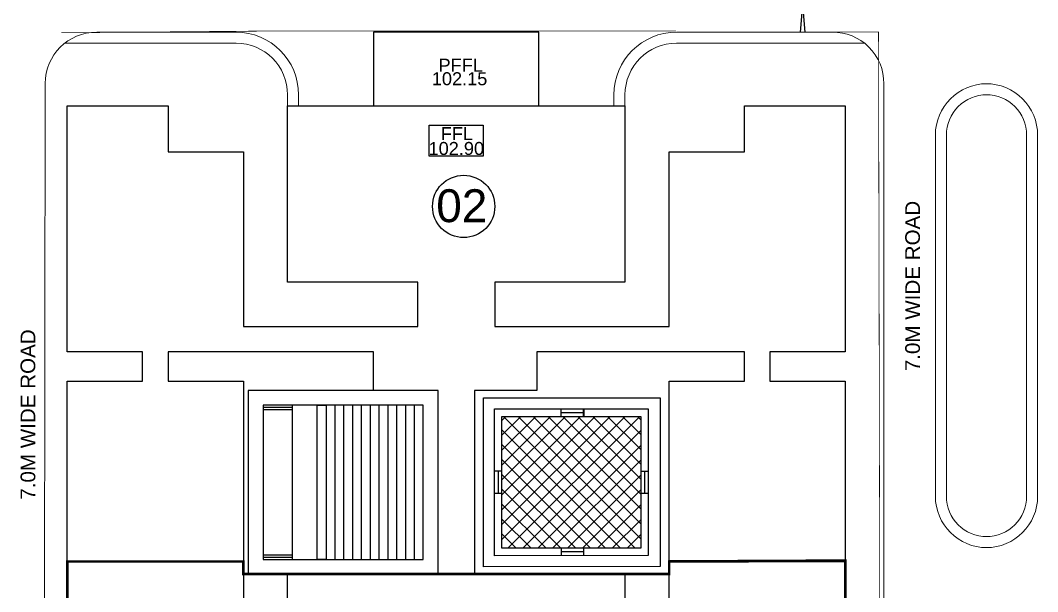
# Model space of a CAD drawing. Extents: x 7897917 to 8423973, y -6487334 to -6173396.
# Drawn here: x 8097881 to 8106323, y -6352604 to -6347865 of the extents above; entities that cross this region are included whole.
import ezdxf
from ezdxf.enums import TextEntityAlignment as Align

# ---------------------------------------------------------------- set-up
doc = ezdxf.new("R2010")
doc.units = 0
doc.header["$LTSCALE"] = 600
doc.header["$MEASUREMENT"] = 0
doc.linetypes.add('CONTINUA', pattern=[0])
doc.linetypes.add('DASHED', pattern=[0.75, 0.5, -0.25])
doc.layers.add('TITLE', color=7, linetype='CONTINUOUS')
doc.styles.add('AR', font='arial.ttf')
doc.styles.add('ari', font='arial.ttf')
doc.styles.add('ARIAL', font='arial.ttf')

# ---------------------------------------------------------------- blocks, each defined once
blk = doc.blocks.new('A$C67844AE1')
at = {"layer": 'TITLE'}
h = blk.add_hatch(dxfattribs=at)
h.set_pattern_fill('ANSI37', color=8, scale=27.20233441389352, style=0)
h.set_pattern_definition([(44.99999999999999, (-503890.6787343817, -13450.00090407394), (-61.07098253193433, 61.07098253193431), []), (135, (-503890.6787343817, -13450.00090407394), (-61.07098253193435, -61.07098253193428), [])])
h.paths.add_polyline_path([(-15472.23594659101, -10837.71299449168), (-16611.10865209345, -10838.97379622608), (-16611.10865209345, -9756.02169380337), (-15472.23594659101, -9756.021705737337)])
edge = h.paths.add_edge_path(flags=17)
edge.add_line((-15939.46927955188, -9698.594543417916), (-15939.46927955188, -9752.999212267809))
at = {"layer": 'TITLE', "color": 8, "lineweight": 0}
for p, q in [((-18793.94452262484, -6602.986377031542, 6.041746194570441), (-19937.65156053193, -6602.985730784945, 6.041746194570441)), ((-16307.34827119205, -6602.98747478798, 6.041746194570441), (-17664.44446873851, -6602.98747478798, 6.041746194570441)), ((-17664.44446873851, -6602.98747478798, 6.041746194570441), (-17664.44446873851, -7208.676617036574, 6.041746194570441)), ((-17664.44446873851, -6602.98747478798, 6.041746194570441), (-17664.44446873851, -7208.676617036574, 6.041746194570441)), ((-16307.34827119205, -7208.67696490325, 6.041746194570441), (-16307.34827119205, -6602.98747478798, 6.041746194570441)), ((-16307.34827119205, -7208.67696490325, 6.041746194570441), (-16307.34827119205, -6602.98747478798, 6.041746194570441)), ((-13899.57769291941, -6602.990682202391, 6.041746194570441), (-15177.847534745, -6602.989980165847, 6.041746194570441)), ((-20199.40916657262, -6693.66003099177, 6.041746194570441), (-18793.9445737442, -6693.660825077444, 6.041746194570441)), ((-20199.40916657262, -6693.66003099177, 6.041746194570441), (-18793.9445737442, -6693.660825077444, 6.041746194570441)), ((-15177.84758563899, -6693.664428211749, 6.041746194570441), (-13634.75198574923, -6693.66511392314, 6.041746194570441)), ((-15177.84758563899, -6693.664428211749, 6.041746194570441), (-13634.75198574923, -6693.66511392314, 6.041746194570441)), ((-20360.79814219195, -7025.176385394298, 6.041746194570441), (-20366.76053935569, -12297.79269489553, 6.041746194570441)), ((-13476.43225411139, -12298.28309453186, 6.041746194570441), (-13476.43087942433, -7026.138106419705, 6.041746194570441)), ((-18370.79744047578, -7208.676617036574, 6.041746194570441), (-18370.79738856852, -7116.808488390408, 6.041746194570441)), ((-18370.79744047578, -7208.676617036574, 6.041746194570441), (-18370.79738856852, -7116.808488390408, 6.041746194570441)), ((-18280.12299242988, -7208.676617036574, 6.041746194570441), (-18280.12294052355, -7116.808539791033, 6.041746194570441)), ((-15691.6697488511, -7208.676617036574, 6.041746194570441), (-15691.66969705559, -7116.811562099494, 6.041746194570441)), ((-15691.6697488511, -7208.676617036574, 6.041746194570441), (-15691.66969705559, -7116.811562099494, 6.041746194570441)), ((-15691.66969705559, -7116.811623913236, 6.041746194570441), (-15691.6697488511, -7208.67696490325, 6.041746194570441)), ((-15600.99554434977, -7208.676617036574, 6.041746194570441), (-15600.99524900969, -7116.811613329686, 6.041746194570441)), ((-15600.99554434977, -7208.676617036574, 6.041746194570441), (-15600.99524889607, -7116.811613329686, 6.041746194570441)), ((-17664.44446873851, -7208.676617036574, 6.041746194570441), (-18280.12299242988, -7208.676617036574, 6.041746194570441)), ((-15691.6697488511, -7208.67696490325, 6.041746194570441), (-16307.34827119205, -7208.67696490325, 6.041746194570441)), ((-13053.28401301056, -10410.41345450655, 6.041746194570441), (-13053.28401301056, -7449.285406948067, 6.041746194570441))]:
    blk.add_line(p, q, dxfattribs=at)
at = {"layer": 'TITLE', "color": 8}
for p, q in [((-18330.274251814, -9683.484590687789, -6.041746194573061), (-18572.07277993765, -9683.484590687789, -6.041746194573061)), ((-18330.274251814, -9701.619480284862, -6.041746194573061), (-18572.07277993765, -9701.619480284862, -6.041746194573061)), ((-15939.46927955188, -9698.594543422572), (-15939.46927955188, -9752.999212217517)), ((-18572.07276597526, -10893.38088910934), (-18330.27423785161, -10893.38088910934)), ((-18572.07276597526, -10911.51577870641), (-18330.27423785161, -10911.51577870641))]:
    blk.add_line(p, q, dxfattribs=at)
at = {"layer": 'TITLE', "color": 8, "linetype": 'CONTINUA', "ltscale": 1.5, "elevation": 11.46681048690865}
for points in [[(-14161.62078699842, -6602.98768691998), (-14125.35076864809, -6179.840936929919)], [(-14161.62054795586, -6179.840916435234), (-14125.35100780148, -6602.98770741187)]]:
    blk.add_lwpolyline(points, dxfattribs=at)
at = {"layer": 'TITLE', "color": 8, "const_width": 6.04496320308745}
for points in [[(-15181.97974170651, -6594.237815349363), (-18382.84186006431, -6592.710434505716), (-20226.68252077885, -6608.409808433615)], [(-14124.70692762081, -6602.469993089326), (-13519.92966185603, -6602.915239756927), (-13508.78755421005, -11679.18025568407)]]:
    blk.add_lwpolyline(points, dxfattribs=at)
at = {"layer": 'TITLE', "color": 8}
for points in [[(-16307.34827119205, -7208.67505707033), (-16307.34827119205, -6602.98747478798), (-17664.44446873851, -6602.98747478798), (-17664.44446873851, -7208.67505707033)], [(-18127.18542343285, -10929.65066830348), (-18127.18543739524, -9665.349701032974), (-18054.64587888867, -9665.349701032974), (-18054.64586504083, -10929.65066830348), (-18127.18542343285, -10929.65066830348)], [(-17982.10630653519, -10929.65066830348), (-17909.56674814317, -10929.65066830348), (-17909.5667619938, -9665.349701032974), (-17982.10632049758, -9665.349701032974), (-17982.10630653519, -10929.65066830348)], [(-17764.48763124738, -10929.65066830348), (-17764.48764520977, -9665.349701032974), (-17837.02720360085, -9665.349701032974), (-17837.0271896394, -10929.65066830348), (-17764.48763124738, -10929.65066751651)], [(-17691.94807285536, -10929.65066830348), (-17619.40851434972, -10929.65066830348), (-17619.40852831211, -9665.349701032974), (-17691.94808670413, -9665.349701032974), (-17691.94807285536, -10929.65066830348)], [(-17546.86895595863, -10929.65066830348), (-17474.32939745393, -10929.65066830348), (-17474.32941141631, -9665.349701032974), (-17546.86896980833, -9665.349701032974), (-17546.86895595863, -10929.65066830348)], [(-17401.78983906191, -10929.65066830348), (-17329.25028067082, -10929.65066830348), (-17329.25029451866, -9665.349701032974), (-17401.7898530243, -9665.349701032974), (-17401.78983906191, -10929.65066830348)], [(-16123.84065717924, -9756.021693807095), (-16123.84065717924, -9695.572061775252)], [(-15942.49176108558, -9725.796877791174), (-16123.84065717924, -9725.796877791174)], [(-15942.49176108558, -9756.021693807095), (-15942.49176108558, -9695.572061775252)], [(-16611.10865209345, -10206.82329700049), (-16671.55828412529, -10206.82329700049)], [(-16641.33346810844, -10206.82329700049), (-16641.33346810844, -10388.17219309323)], [(-15472.23594659101, -10206.19290204532), (-15411.78631455917, -10206.19290204532)], [(-15442.01113057602, -10206.19290204532), (-15442.01113057602, -10387.54179813713)], [(-16611.10865209345, -10388.17219309323), (-16671.55828412529, -10388.17219309323)], [(-15472.23594659101, -10387.54179813713), (-15411.78631455917, -10387.54179813713)], [(-16123.84065717924, -10837.71298261732), (-16123.84065717924, -10898.1626146473)], [(-15942.49176108558, -10837.71298261732), (-15942.49176108558, -10898.1626146473)], [(-15942.49176108558, -10867.93779863138), (-16123.84065717924, -10867.93779863138)]]:
    blk.add_lwpolyline(points, dxfattribs=at)
at = {"layer": 'TITLE', "color": 8, "lineweight": 0, "elevation": 6.041746194570441}
for points in [[(-12213.63658438623, -7449.285406948067, 0.4142135623730951), (-12636.78400860168, -7026.137982731685), (-12630.13658879418, -7026.137982731685, 0.4142135623730951), (-13053.28401301056, -7449.285406948067), (-13053.28401301056, -10410.41345450655, 0.414213562373092), (-12630.13658879418, -10833.56087872293), (-12636.78400860168, -10833.56087872293, 0.4142135623730951), (-12213.63658438623, -10410.41345450655)], [(-12304.3110324312, -7449.285406948067, 0.4142135623730951), (-12636.78400860168, -7116.81243077945), (-12630.13658879418, -7116.81243077945, 0.4142135623730951), (-12962.60956496466, -7449.285406948067), (-12962.60956496466, -10410.41345450655, 0.4142135623730951), (-12630.13658879418, -10742.88643067703), (-12636.78400860168, -10742.88643067703, 0.4142135623730951), (-12304.3110324312, -10410.41345450655)]]:
    blk.add_lwpolyline(points, format="xyb", close=True, dxfattribs=at)
at = {"layer": 'TITLE', "color": 8, "ltscale": 1.5, "elevation": 6.041746194570441}
for points in [[(-13792.34231044445, -9468.27440465428), (-13792.34231044445, -12532.77568225935)], [(-15238.29921478964, -12532.77568225935), (-15238.29763517715, -9468.27440465428), (-14619.8978993604, -9468.27440465428), (-14619.8978993604, -9226.486472960562), (-16324.94469692651, -9226.476740764454), (-16324.94799126685, -9544.448080050759), (-16835.98128328845, -9544.44802076742), (-16835.98128328845, -11050.55071361456), (-15600.99530080426, -11050.55071361456), (-15600.99530080426, -12532.77566520032)], [(-18370.79744047578, -12532.77569104172), (-18370.79744047578, -11050.55071361456), (-17135.81145810336, -11050.55071361456), (-17135.81145810336, -9544.448012942448), (-17664.74464202486, -9544.448043570854), (-17664.74464202486, -9226.48292094469), (-19351.89338886458, -9226.486289598048), (-19351.89338886458, -9468.27440465428), (-18733.49365316145, -9468.27440465428), (-18733.49523266125, -12532.77569104172)], [(-20179.4504308356, -12532.77569104172), (-20179.4504308356, -9468.27440465428), (-19561.05069592036, -9468.27440465428), (-19561.05069592036, -9226.47542868089), (-20179.4504308356, -9226.47542868089), (-20179.4504308356, -7208.671423872933), (-19351.90239622444, -7208.671423872933), (-19351.90239622444, -7585.270416515879), (-18733.4990122905, -7585.272778614424), (-18733.49523266125, -9017.327216414735), (-17302.0479461886, -9017.327216414735), (-17302.0479461886, -8654.631815209053), (-18370.79744047578, -8654.631815209053), (-18370.79744047578, -7208.676617036574), (-17301.74565203954, -7208.676617036574), (-17301.74565203954, -7208.676617036574), (-16669.74474915303, -7208.676617036574), (-16669.74474915303, -7208.676617036574), (-15600.99520881195, -7208.676617036574), (-15600.99520881195, -8654.629454912618), (-16669.74479520414, -8654.629454912618), (-16669.74479520414, -9017.327216414735), (-15238.29750861879, -9017.327216414735), (-15238.29750861879, -7585.270416515879), (-14619.89034505561, -7585.270416515879), (-14619.89034505561, -7208.676423876546), (-13792.34231044445, -7208.676423876546), (-13792.34231044445, -9226.47542868089), (-14410.74204547238, -9226.47542868089), (-14410.74204547238, -9468.27440465428), (-13792.34231044445, -9468.27440465428)]]:
    blk.add_lwpolyline(points, dxfattribs=at)
at = {"layer": 'TITLE', "color": 8, "elevation": 6.041746194570441}
for points in [[(-17207.10956520773, -7367.291815437376), (-16764.68317472003, -7367.291815437376), (-16764.68317472003, -7621.263413556851), (-17207.10956520773, -7621.263413556851)], [(-17135.81160785537, -9544.448012942448), (-18692.97217967734, -9544.448012942448), (-18692.97216582857, -11050.5475083394), (-17135.81159389485, -11050.5475083394)]]:
    blk.add_lwpolyline(points, close=True, dxfattribs=at)
at = {"layer": 'TITLE', "color": 8}
for points in [[(-17256.71073612664, -9665.349701032974), (-18572.07277993765, -9665.349701032974), (-18572.07276597526, -10929.65066830348), (-17256.71072216425, -10929.65066830348)], [(-18330.274251814, -9665.349701032974), (-18572.07277993765, -9665.349701032974), (-18572.07276597526, -10929.65066830348), (-18330.27423785161, -10929.65066830348)], [(-15312.67250521109, -10988.8370626932), (-16762.23273217119, -10990.09787630942), (-16762.23273217119, -9604.89761372935), (-15312.67250521109, -9604.89761372935)], [(-15411.78631455917, -10898.16262652725), (-16671.55828412529, -10899.42342826072), (-16671.55828412529, -9695.572061775252), (-15411.78631455917, -9695.572073711082)], [(-15472.23594659101, -10837.71299449541), (-16611.10865209345, -10838.97379623074), (-16611.10865209345, -9756.021693807095), (-15472.23594659101, -9756.021705741063)]]:
    blk.add_lwpolyline(points, close=True, dxfattribs=at)
at = {"layer": 'TITLE', "color": 8, "linetype": 'DASHED', "lineweight": 0, "ltscale": 8, "const_width": 21.15737121080607, "flags": 128}
blk.add_lwpolyline([(-20179.45043184888, -12532.77569098584), (-20179.45043027308, -10946.8643361032), (-18733.49523277488, -10946.87082029413), (-18733.49523176067, -11050.53229141142), (-15238.29750782903, -11050.53225915134), (-15238.29750873148, -10946.87078808993), (-13792.34231123328, -10946.86427721567), (-13792.34231145773, -12532.77866178006), (-20179.45043184888, -12532.77569098584)], dxfattribs=at)
at = {"layer": 'TITLE', "color": 8}
blk.add_circle((-16925.20568644162, -8033.397638547234, -6.041746194573061), 255.6986914729904, dxfattribs=at)
at = {"layer": 'TITLE', "color": 8, "lineweight": 0}
for centre, radius, start, end in [((-19937.65179957356, -7026.133155001327, 6.041746194570441), 423.1474242161327, 89.99994663914711, 179.8704397387883), ((-18793.94481301121, -7116.808249461465, 6.041746194570441), 513.821872413732, 359.9999466391471, 89.99994663914711), ((-15177.84776286595, -7116.811914241873, 6.041746194570441), 513.8219340983824, 90, 179.9999466391471), ((-13894.93427910563, -7021.494088583626, 6.041746194570441), 418.529165576969, 359.3642459127463, 90.63570077593832), ((-18793.9448127849, -7116.808249291964, 6.041746194570441), 423.1474242161214, 359.9999466391471, 89.99994663914711), ((-18793.9448127849, -7116.808249291964, 6.041746194570441), 423.1474242161214, 359.9999466391471, 89.99994663914711), ((-15177.84782479238, -7116.811852428131, 6.041746194570441), 423.1474242161214, 89.99994663914711, 179.9999466391471), ((-15177.84782467969, -7116.811852428131, 6.041746194570441), 423.1474242161214, 89.99994663914711, 179.9999466391471)]:
    blk.add_arc(centre, radius, start, end, dxfattribs=at)
at = {"layer": 'TITLE', "color": 8, "style": 'ARIAL'}
for s, p in [('PFFL', (-16949.46849453636, -6874.144535746425, -12502.92125221679)), ('102.15', (-16958.87327458151, -6985.250196833163, -12502.92125221679)), ('FFL', (-16980.53024091292, -7435.851270731539, -12496.87950602222)), ('102.90', (-16985.5704002101, -7557.565964399837, -12496.87950602222))]:
    blk.add_text(s, height=106.6331509170039, dxfattribs=at).set_placement(p, align=Align.MIDDLE)
at = {"layer": 'TITLE', "color": 8, "style": 'ari'}
blk.add_text('02', height=270.0110014194106, dxfattribs=at).set_placement((-17150.1634049071, -8162.529594744556, -6.041746194573061))
at = {"layer": 'TITLE', "color": 8, "linetype": 'Continuous', "style": 'AR'}
for p in [(-13240.20271063223, -8686.51656784676), (-20501.92432117555, -9740.981221830472)]:
    blk.add_text('7.0M WIDE ROAD', height=120.899264061749, rotation=90, dxfattribs=at).set_placement(p, align=Align.MIDDLE_CENTER)

msp = doc.modelspace()

# ---------------------------------------------------------------- block references
at = {"layer": 'TITLE', "xscale": 1.010947171598673, "yscale": 1.010947171598673, "zscale": 1.010947171598673}
msp.add_blockref('A$C67844AE1', (8118670.282786567, -6341287.263195922), dxfattribs=at)

doc.saveas('drawing.dxf')
